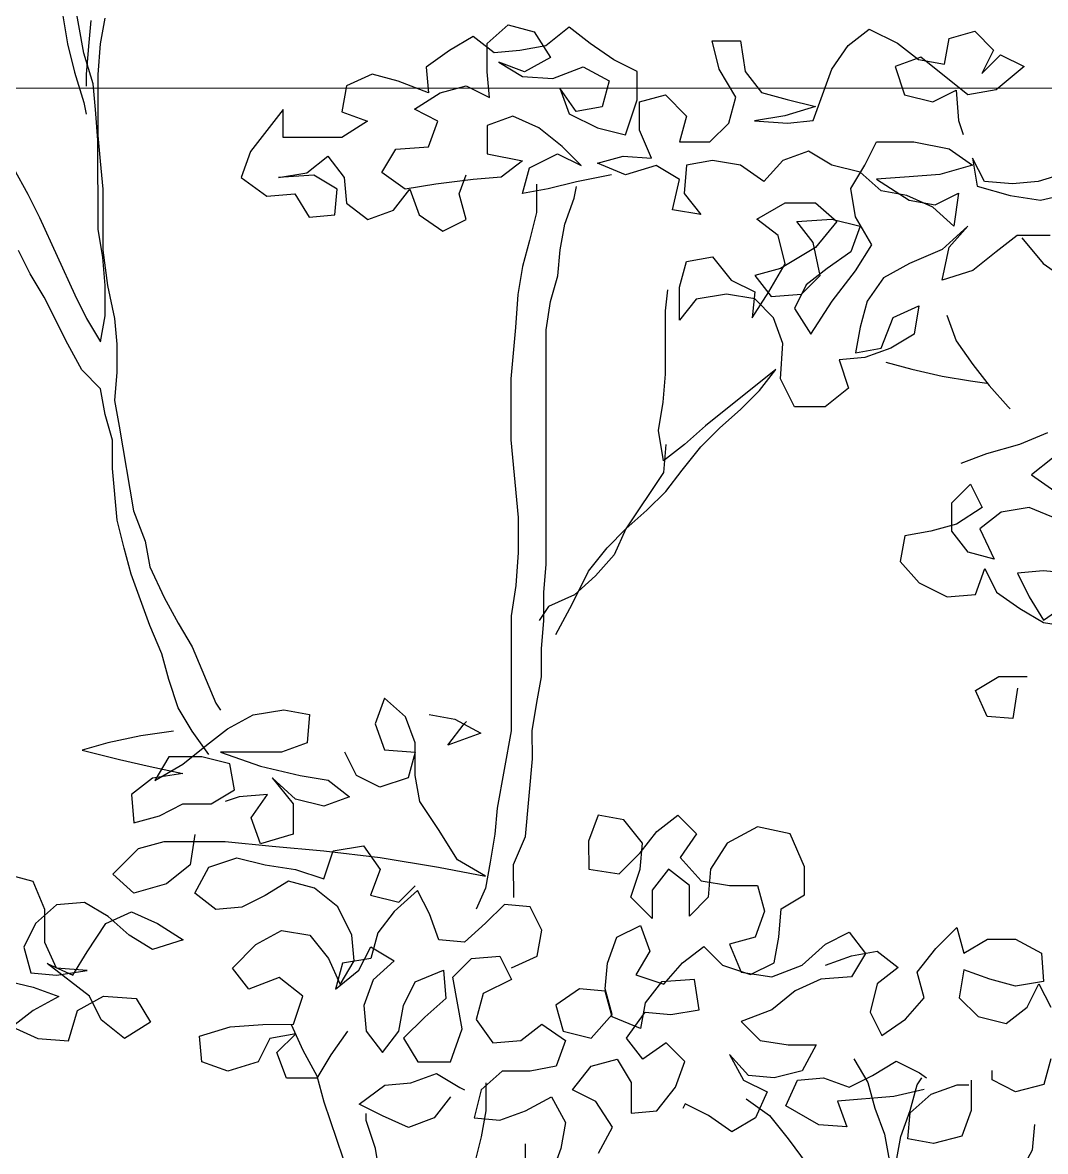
# Model space of a CAD drawing. Header units: millimetres. Extents: x 2810.5 to 2848.4, y 1624.4 to 1676.1.
# Drawn here: x 2841.892 to 2843.313, y 1640.386 to 1641.953 of the extents above; entities that cross this region are included whole.
import ezdxf

# ---------------------------------------------------------------- set-up
doc = ezdxf.new("R2010")
doc.units = ezdxf.units.MM
doc.layers.add('PROIEZIONI_projections', color=145, linetype='Continuous', lineweight=13)
doc.layers.add('VERDE_ALBERI', color=104, linetype='Continuous')

msp = doc.modelspace()

# ---------------------------------------------------------------- linework, layer by layer
at = {"layer": 'PROIEZIONI_projections'}
msp.add_lwpolyline([(2841.2921, 1639.2893), (2844.0749, 1639.2893), (2844.0749, 1641.8615), (2839.8676, 1641.8615), (2839.8676, 1639.9504)], dxfattribs=at)
at = {"layer": 'VERDE_ALBERI'}
for p, q in [((2841.9774, 1641.9101), (2841.9643, 1641.9818)), ((2841.948, 1641.9622), (2841.9546, 1641.9231)), ((2841.9871, 1641.9557), (2841.9839, 1641.9199)), ((2842.0067, 1641.959), (2842.0002, 1641.9232)), ((2842.5376, 1641.9237), (2842.5669, 1641.9498)), ((2842.5669, 1641.9498), (2842.6027, 1641.94)), ((2842.518, 1641.9334), (2842.4855, 1641.9139)), ((2842.5474, 1641.9107), (2842.518, 1641.9334)), ((2842.6027, 1641.94), (2842.6255, 1641.9042)), ((2842.6515, 1641.9466), (2842.619, 1641.9205)), ((2842.6809, 1641.9238), (2842.6515, 1641.9466)), ((2843.0391, 1641.9209), (2843.0684, 1641.9437)), ((2843.0684, 1641.9437), (2843.1075, 1641.9242)), ((2843.1792, 1641.9308), (2843.215, 1641.9406)), ((2843.215, 1641.9406), (2843.2411, 1641.9146)), ((2841.9546, 1641.9231), (2841.9644, 1641.8841)), ((2841.9839, 1641.9199), (2841.9807, 1641.8808)), ((2842.0002, 1641.9232), (2841.997, 1641.8808)), ((2842.5376, 1641.8846), (2842.5376, 1641.9237)), ((2842.619, 1641.9205), (2842.5832, 1641.914)), ((2842.7135, 1641.901), (2842.6809, 1641.9238)), ((2842.8502, 1641.9272), (2842.8893, 1641.9273)), ((2842.86, 1641.8881), (2842.8502, 1641.9272)), ((2842.8893, 1641.9273), (2842.8959, 1641.8849)), ((2843.0164, 1641.8883), (2843.0391, 1641.9209)), ((2843.1075, 1641.9242), (2843.1369, 1641.9014)), ((2843.1727, 1641.8949), (2843.1792, 1641.9308)), ((2841.9905, 1641.8678), (2841.9774, 1641.9101)), ((2842.4855, 1641.9139), (2842.4529, 1641.891)), ((2842.5832, 1641.914), (2842.5474, 1641.9107)), ((2842.6255, 1641.9042), (2842.5897, 1641.8846)), ((2842.746, 1641.8848), (2842.7135, 1641.901)), ((2843.1401, 1641.9047), (2843.1043, 1641.8916)), ((2843.1369, 1641.9014), (2843.1727, 1641.8949)), ((2843.2053, 1641.8526), (2843.1401, 1641.9047)), ((2843.2411, 1641.9146), (2843.2248, 1641.882)), ((2843.2248, 1641.882), (2843.2508, 1641.908)), ((2843.2508, 1641.908), (2843.2834, 1641.8918)), ((2842.4529, 1641.891), (2842.4562, 1641.8552)), ((2842.5409, 1641.8488), (2842.5376, 1641.8846)), ((2842.5897, 1641.8846), (2842.5539, 1641.8976)), ((2842.5539, 1641.8976), (2842.5865, 1641.8781)), ((2842.6288, 1641.8749), (2842.6711, 1641.8912)), ((2842.6711, 1641.8912), (2842.707, 1641.8717)), ((2842.7461, 1641.8457), (2842.746, 1641.8848)), ((2842.8829, 1641.8491), (2842.86, 1641.8881)), ((2842.8959, 1641.8849), (2842.9187, 1641.8556)), ((2842.9904, 1641.8166), (2843.0164, 1641.8883)), ((2843.1043, 1641.8916), (2843.1174, 1641.8526)), ((2843.2834, 1641.8918), (2843.2444, 1641.8592)), ((2841.9644, 1641.8841), (2841.9775, 1641.8417)), ((2841.9807, 1641.8808), (2841.9807, 1641.8645)), ((2841.997, 1641.8808), (2841.997, 1641.7962)), ((2842.378, 1641.8812), (2842.3422, 1641.8649)), ((2842.4139, 1641.8715), (2842.378, 1641.8812)), ((2842.4562, 1641.8552), (2842.4139, 1641.8715)), ((2842.5865, 1641.8781), (2842.6288, 1641.8749)), ((2842.707, 1641.8717), (2842.6972, 1641.8359)), ((2841.9938, 1641.832), (2841.9905, 1641.8678)), ((2842.3422, 1641.8649), (2842.3357, 1641.829)), ((2842.4367, 1641.8324), (2842.4725, 1641.8552)), ((2842.4725, 1641.8552), (2842.5083, 1641.865)), ((2842.5083, 1641.865), (2842.5409, 1641.8488)), ((2842.6614, 1641.8293), (2842.6386, 1641.8619)), ((2842.6386, 1641.8619), (2842.6517, 1641.8261)), ((2842.9187, 1641.8556), (2842.9545, 1641.8459)), ((2843.1565, 1641.8428), (2843.189, 1641.8591)), ((2843.189, 1641.8591), (2843.1923, 1641.8168)), ((2843.2444, 1641.8592), (2843.2053, 1641.8526)), ((2841.9775, 1641.8417), (2841.9807, 1641.8255)), ((2842.7298, 1641.7968), (2842.7461, 1641.8457)), ((2842.7493, 1641.8425), (2842.7852, 1641.8523)), ((2842.7494, 1641.8034), (2842.7493, 1641.8425)), ((2842.7852, 1641.8523), (2842.8145, 1641.823)), ((2842.8731, 1641.8133), (2842.8829, 1641.8491)), ((2842.9545, 1641.8459), (2842.9936, 1641.8362)), ((2843.1174, 1641.8526), (2843.1565, 1641.8428)), ((2841.997, 1641.7897), (2841.9938, 1641.832)), ((2842.2543, 1641.8322), (2842.2088, 1641.7736)), ((2842.2543, 1641.7931), (2842.2543, 1641.8322)), ((2842.3357, 1641.829), (2842.3716, 1641.8161)), ((2842.4693, 1641.8161), (2842.4367, 1641.8324)), ((2842.5735, 1641.8227), (2842.5377, 1641.8097)), ((2842.6093, 1641.8065), (2842.5735, 1641.8227)), ((2842.6517, 1641.8261), (2842.6908, 1641.8066)), ((2842.6972, 1641.8359), (2842.6614, 1641.8293)), ((2842.8145, 1641.823), (2842.8048, 1641.7871)), ((2842.9513, 1641.8231), (2842.909, 1641.8165)), ((2842.9936, 1641.8362), (2842.9513, 1641.8231)), ((2842.3716, 1641.8161), (2842.3358, 1641.7932)), ((2842.4563, 1641.7803), (2842.4693, 1641.8161)), ((2842.5377, 1641.8097), (2842.5377, 1641.7706)), ((2842.6419, 1641.7805), (2842.6093, 1641.8065)), ((2842.6908, 1641.8066), (2842.7298, 1641.7968)), ((2842.8471, 1641.7872), (2842.8731, 1641.8133)), ((2842.909, 1641.8165), (2842.9546, 1641.8133)), ((2842.9546, 1641.8133), (2842.9904, 1641.8166)), ((2843.1923, 1641.8168), (2843.1988, 1641.7973)), ((2841.997, 1641.7962), (2842.0003, 1641.7603)), ((2842.3358, 1641.7932), (2842.2543, 1641.7931)), ((2842.7657, 1641.7643), (2842.7494, 1641.8034)), ((2841.9972, 1641.6659), (2841.997, 1641.7897)), ((2842.3912, 1641.7444), (2842.4107, 1641.777)), ((2842.4107, 1641.777), (2842.4563, 1641.7803)), ((2842.668, 1641.7544), (2842.6419, 1641.7805)), ((2842.8048, 1641.7871), (2842.8471, 1641.7872)), ((2843.0621, 1641.7548), (2843.0783, 1641.7874)), ((2843.0783, 1641.7874), (2843.1304, 1641.7874)), ((2843.1304, 1641.7874), (2843.1793, 1641.7777)), ((2843.1793, 1641.7777), (2843.2119, 1641.7549)), ((2842.0003, 1641.7603), (2842.0036, 1641.7213)), ((2842.2088, 1641.7736), (2842.1958, 1641.7377)), ((2842.287, 1641.7443), (2842.3162, 1641.7671)), ((2842.3162, 1641.7671), (2842.3391, 1641.7379)), ((2842.5377, 1641.7706), (2842.5866, 1641.7609)), ((2842.5866, 1641.7609), (2842.5573, 1641.7381)), ((2842.5964, 1641.7511), (2842.6354, 1641.7707)), ((2842.6354, 1641.7707), (2842.668, 1641.7544)), ((2842.6908, 1641.7577), (2842.7266, 1641.7675)), ((2842.7266, 1641.7675), (2842.7657, 1641.7643)), ((2842.8504, 1641.7611), (2842.8146, 1641.7546)), ((2842.8895, 1641.7546), (2842.8504, 1641.7611)), ((2842.9481, 1641.7612), (2842.9221, 1641.7319)), ((2842.9839, 1641.7743), (2842.9481, 1641.7612)), ((2843.0165, 1641.7548), (2842.9839, 1641.7743)), ((2843.2282, 1641.7322), (2843.2119, 1641.7647)), ((2843.2119, 1641.7647), (2843.2184, 1641.7256)), ((2841.8798, 1641.7505), (2841.8994, 1641.7147)), ((2842.2479, 1641.7378), (2842.287, 1641.7443)), ((2842.4238, 1641.7216), (2842.3912, 1641.7444)), ((2842.5866, 1641.7153), (2842.5964, 1641.7511)), ((2842.7299, 1641.7415), (2842.6908, 1641.7577)), ((2842.7722, 1641.7545), (2842.7299, 1641.7415)), ((2842.8048, 1641.735), (2842.7722, 1641.7545)), ((2842.8146, 1641.7546), (2842.8113, 1641.7155)), ((2842.9221, 1641.7319), (2842.8895, 1641.7546)), ((2843.0556, 1641.745), (2843.0165, 1641.7548)), ((2843.0426, 1641.7222), (2843.0621, 1641.7548)), ((2843.0849, 1641.719), (2843.0556, 1641.745)), ((2843.2119, 1641.7549), (2843.1663, 1641.7419)), ((2843.3454, 1641.7453), (2843.3031, 1641.7322)), ((2842.1958, 1641.7377), (2842.2316, 1641.7117)), ((2842.2967, 1641.7411), (2842.2479, 1641.7378)), ((2842.3293, 1641.7216), (2842.2967, 1641.7411)), ((2842.3391, 1641.7379), (2842.3424, 1641.702)), ((2842.4661, 1641.7282), (2842.4238, 1641.7216)), ((2842.5182, 1641.7348), (2842.4661, 1641.7282)), ((2842.4987, 1641.7152), (2842.5084, 1641.7413)), ((2842.5573, 1641.7381), (2842.5182, 1641.7348)), ((2842.6061, 1641.7283), (2842.6062, 1641.6892)), ((2842.6615, 1641.7316), (2842.6224, 1641.7218)), ((2842.7104, 1641.7415), (2842.6615, 1641.7316)), ((2842.7951, 1641.6927), (2842.8048, 1641.735)), ((2843.124, 1641.7386), (2843.0784, 1641.7353)), ((2843.0784, 1641.7353), (2843.124, 1641.706)), ((2843.1663, 1641.7419), (2843.124, 1641.7386)), ((2843.2673, 1641.7289), (2843.2282, 1641.7322)), ((2843.3031, 1641.7322), (2843.2673, 1641.7289)), ((2841.8994, 1641.7147), (2841.9157, 1641.6821)), ((2842.0036, 1641.7213), (2842.0037, 1641.6366)), ((2842.2316, 1641.7117), (2842.2707, 1641.715)), ((2842.2707, 1641.715), (2842.2903, 1641.6824)), ((2842.3261, 1641.6857), (2842.3293, 1641.7216)), ((2842.4075, 1641.6923), (2842.4303, 1641.7217)), ((2842.4303, 1641.7217), (2842.4433, 1641.6858)), ((2842.5085, 1641.6794), (2842.4987, 1641.7152)), ((2842.6224, 1641.7218), (2842.5866, 1641.7153)), ((2842.6583, 1641.7088), (2842.6615, 1641.7251)), ((2842.8113, 1641.7155), (2842.8342, 1641.6862)), ((2843.0491, 1641.6831), (2843.0426, 1641.7222)), ((2843.1207, 1641.7125), (2843.0849, 1641.719)), ((2843.1566, 1641.6963), (2843.1207, 1641.7125)), ((2843.1598, 1641.6995), (2843.1924, 1641.7158)), ((2843.1924, 1641.7158), (2843.1859, 1641.6702)), ((2843.2184, 1641.7256), (2843.2641, 1641.7126)), ((2843.2641, 1641.7126), (2843.3064, 1641.7062)), ((2843.3064, 1641.7062), (2843.3487, 1641.716)), ((2842.3424, 1641.702), (2842.3717, 1641.6793)), ((2842.6453, 1641.673), (2842.6583, 1641.7088)), ((2842.9123, 1641.6798), (2842.9514, 1641.7026)), ((2842.9514, 1641.7026), (2842.9937, 1641.7026)), ((2842.9937, 1641.7026), (2843.0231, 1641.6766)), ((2843.124, 1641.706), (2843.1598, 1641.6995)), ((2843.1859, 1641.6702), (2843.1566, 1641.6963)), ((2841.9157, 1641.6821), (2841.9647, 1641.5747)), ((2842.2903, 1641.6824), (2842.3261, 1641.6857)), ((2842.3717, 1641.6793), (2842.4075, 1641.6923)), ((2842.4433, 1641.6858), (2842.4759, 1641.6631)), ((2842.6062, 1641.6892), (2842.5964, 1641.6502)), ((2842.8342, 1641.6862), (2842.7951, 1641.6927)), ((2843.072, 1641.6441), (2843.0491, 1641.6831)), ((2842.0037, 1641.6268), (2841.9972, 1641.6659)), ((2842.4759, 1641.6631), (2842.5085, 1641.6794)), ((2842.6388, 1641.6372), (2842.6453, 1641.673)), ((2842.9417, 1641.657), (2842.9123, 1641.6798)), ((2842.9677, 1641.6765), (2843.0166, 1641.6799)), ((2842.9905, 1641.6473), (2842.9677, 1641.6765)), ((2843.0231, 1641.6766), (2842.9938, 1641.6407)), ((2843.0166, 1641.6799), (2843.0556, 1641.6701)), ((2843.0556, 1641.6701), (2843.0427, 1641.6343)), ((2843.2055, 1641.6703), (2843.1697, 1641.6377)), ((2843.1794, 1641.6409), (2843.2055, 1641.6703)), ((2842.5964, 1641.6502), (2842.5867, 1641.6143)), ((2842.9515, 1641.6179), (2842.9417, 1641.657)), ((2843.2739, 1641.6573), (2843.2446, 1641.6345)), ((2843.3195, 1641.6573), (2843.2739, 1641.6573)), ((2843.2804, 1641.654), (2843.3097, 1641.6182)), ((2841.9028, 1641.6039), (2841.8865, 1641.6365)), ((2842.0037, 1641.6366), (2842.0103, 1641.5877)), ((2842.6356, 1641.6013), (2842.6388, 1641.6372)), ((2842.9938, 1641.6407), (2842.945, 1641.6114)), ((2843.0003, 1641.6017), (2842.9905, 1641.6473)), ((2843.0427, 1641.6343), (2843.0101, 1641.6115)), ((2843.0492, 1641.6082), (2843.072, 1641.6441)), ((2843.1697, 1641.6377), (2843.1241, 1641.6181)), ((2843.1697, 1641.5953), (2843.1794, 1641.6409)), ((2843.2446, 1641.6345), (2843.212, 1641.6084)), ((2842.007, 1641.5877), (2842.0037, 1641.6268)), ((2842.8049, 1641.5852), (2842.8147, 1641.621)), ((2842.8147, 1641.621), (2842.8505, 1641.6276)), ((2842.8505, 1641.6276), (2842.8766, 1641.595)), ((2842.9287, 1641.5788), (2842.9515, 1641.6179)), ((2843.1241, 1641.6181), (2843.0883, 1641.5985)), ((2843.3097, 1641.6182), (2843.3423, 1641.5955)), ((2841.9223, 1641.5714), (2841.9028, 1641.6039)), ((2842.5867, 1641.6143), (2842.5802, 1641.5752)), ((2842.945, 1641.6114), (2842.9092, 1641.6016)), ((2843.0101, 1641.6115), (2842.9808, 1641.5886)), ((2843.0167, 1641.5659), (2843.0492, 1641.6082)), ((2843.212, 1641.6084), (2843.1697, 1641.5953)), ((2842.007, 1641.5454), (2842.007, 1641.5877)), ((2842.0103, 1641.5877), (2842.0201, 1641.5421)), ((2842.6258, 1641.5655), (2842.6356, 1641.6013)), ((2842.8766, 1641.595), (2842.9092, 1641.5788)), ((2842.9092, 1641.6016), (2842.932, 1641.5723)), ((2842.9808, 1641.5886), (2842.9646, 1641.556)), ((2842.9743, 1641.5756), (2843.0003, 1641.6017)), ((2843.0883, 1641.5985), (2843.0655, 1641.5659)), ((2841.955, 1641.5063), (2841.9223, 1641.5714)), ((2841.9647, 1641.5747), (2841.981, 1641.5421)), ((2842.5802, 1641.5752), (2842.577, 1641.5296)), ((2842.7854, 1641.5526), (2842.7887, 1641.5819)), ((2842.805, 1641.5396), (2842.8049, 1641.5852)), ((2842.8701, 1641.5755), (2842.8278, 1641.5689)), ((2842.9092, 1641.569), (2842.8701, 1641.5755)), ((2842.9092, 1641.5788), (2842.9059, 1641.543)), ((2842.9059, 1641.543), (2842.9287, 1641.5788)), ((2842.932, 1641.5723), (2842.9743, 1641.5756)), ((2842.6194, 1641.5264), (2842.6258, 1641.5655)), ((2842.8278, 1641.5689), (2842.805, 1641.5396)), ((2842.9353, 1641.543), (2842.9092, 1641.569)), ((2842.9646, 1641.556), (2842.9874, 1641.5202)), ((2842.9874, 1641.5202), (2843.0167, 1641.5659)), ((2843.0655, 1641.5659), (2843.0558, 1641.5301)), ((2843.1014, 1641.5431), (2843.1372, 1641.5595)), ((2843.1372, 1641.5595), (2843.1307, 1641.5204)), ((2841.981, 1641.5421), (2842.0006, 1641.5096)), ((2842.0006, 1641.5096), (2842.007, 1641.5454)), ((2842.0201, 1641.5421), (2842.0234, 1641.5063)), ((2842.7855, 1641.4647), (2842.7854, 1641.5526)), ((2842.9483, 1641.5072), (2842.9353, 1641.543)), ((2843.0851, 1641.5008), (2843.1014, 1641.5431)), ((2843.1763, 1641.5465), (2843.1893, 1641.5107)), ((2842.577, 1641.5296), (2842.5706, 1641.458)), ((2842.6197, 1641.2007), (2842.6194, 1641.5264)), ((2843.0558, 1641.5301), (2843.0493, 1641.4942)), ((2843.1307, 1641.5204), (2843.0981, 1641.5008)), ((2843.1893, 1641.5107), (2843.2122, 1641.4781)), ((2841.9745, 1641.4705), (2841.955, 1641.5063)), ((2842.0234, 1641.5063), (2842.0234, 1641.4672)), ((2842.9451, 1641.4583), (2842.9483, 1641.5072)), ((2843.0493, 1641.4942), (2843.0851, 1641.5008)), ((2843.0981, 1641.5008), (2843.0623, 1641.4877)), ((2843.0623, 1641.4877), (2843.0265, 1641.4844)), ((2843.0265, 1641.4844), (2843.0396, 1641.4454)), ((2843.0916, 1641.4812), (2843.1275, 1641.4715)), ((2843.2122, 1641.4781), (2843.235, 1641.4488)), ((2842.0006, 1641.4444), (2841.9745, 1641.4705)), ((2842.0234, 1641.4672), (2842.0202, 1641.4282)), ((2842.7823, 1641.4256), (2842.7855, 1641.4647)), ((2842.9386, 1641.4713), (2842.8409, 1641.3931)), ((2842.9158, 1641.442), (2842.9386, 1641.4713)), ((2843.1275, 1641.4715), (2843.1698, 1641.4618)), ((2843.1698, 1641.4618), (2843.2089, 1641.4553)), ((2842.5706, 1641.458), (2842.5706, 1641.3733)), ((2842.9647, 1641.4193), (2842.9451, 1641.4583)), ((2843.0396, 1641.4454), (2843.007, 1641.4193)), ((2843.2089, 1641.4553), (2843.2317, 1641.4521)), ((2843.235, 1641.4488), (2843.2611, 1641.4195)), ((2842.0072, 1641.4086), (2842.0006, 1641.4444)), ((2842.8898, 1641.4159), (2842.9158, 1641.442)), ((2842.0202, 1641.4282), (2842.0267, 1641.3923)), ((2842.7758, 1641.3865), (2842.7823, 1641.4256)), ((2842.8605, 1641.3898), (2842.8898, 1641.4159)), ((2843.007, 1641.4193), (2842.9647, 1641.4193)), ((2843.2611, 1641.4195), (2843.2643, 1641.4163)), ((2842.017, 1641.3728), (2842.0072, 1641.4086)), ((2842.0267, 1641.3923), (2842.0464, 1641.2751)), ((2842.7824, 1641.3442), (2842.7758, 1641.3865)), ((2842.8409, 1641.3931), (2842.8117, 1641.367)), ((2842.8345, 1641.3638), (2842.8605, 1641.3898)), ((2843.2774, 1641.3674), (2843.3165, 1641.3837)), ((2842.017, 1641.3337), (2842.017, 1641.3728)), ((2842.5706, 1641.3733), (2842.5805, 1641.2658)), ((2842.8117, 1641.367), (2842.7824, 1641.3442)), ((2843.2318, 1641.3544), (2843.2774, 1641.3674)), ((2842.7856, 1641.367), (2842.7824, 1641.3279)), ((2842.8084, 1641.3312), (2842.8345, 1641.3638)), ((2843.196, 1641.3413), (2843.2318, 1641.3544)), ((2843.323, 1641.3479), (2843.2937, 1641.3251)), ((2842.0236, 1641.2621), (2842.017, 1641.3337)), ((2842.7824, 1641.3279), (2842.7303, 1641.2497)), ((2842.7857, 1641.3018), (2842.8084, 1641.3312)), ((2843.2937, 1641.3251), (2843.3263, 1641.3023)), ((2843.183, 1641.2859), (2843.2091, 1641.312)), ((2843.2091, 1641.312), (2843.2254, 1641.2794)), ((2842.7596, 1641.2758), (2842.7857, 1641.3018)), ((2842.0464, 1641.2751), (2842.0627, 1641.2328)), ((2842.7303, 1641.2497), (2842.7596, 1641.2758)), ((2843.1831, 1641.2468), (2843.183, 1641.2859)), ((2843.2254, 1641.2794), (2843.1896, 1641.2566)), ((2843.2905, 1641.2795), (2843.2514, 1641.273)), ((2843.3296, 1641.2633), (2843.2905, 1641.2795)), ((2842.0334, 1641.223), (2842.0236, 1641.2621)), ((2842.5805, 1641.2658), (2842.5806, 1641.217)), ((2843.2514, 1641.273), (2843.2221, 1641.2501)), ((2842.7043, 1641.2236), (2842.7303, 1641.2497)), ((2842.7303, 1641.2497), (2842.7141, 1641.2138)), ((2843.1537, 1641.2468), (2843.1179, 1641.2403)), ((2843.1896, 1641.2566), (2843.1537, 1641.2468)), ((2843.2059, 1641.2175), (2843.1831, 1641.2468)), ((2843.2221, 1641.2501), (2843.2417, 1641.2078)), ((2842.0627, 1641.2328), (2842.0692, 1641.197)), ((2843.1179, 1641.2403), (2843.1114, 1641.2044)), ((2842.0432, 1641.1872), (2842.0334, 1641.223)), ((2842.5806, 1641.217), (2842.5773, 1641.1714)), ((2842.6783, 1641.191), (2842.7043, 1641.2236)), ((2842.7141, 1641.2138), (2842.6881, 1641.1845)), ((2843.2417, 1641.2078), (2843.2059, 1641.2175)), ((2842.0692, 1641.197), (2842.0888, 1641.1546)), ((2842.6164, 1641.1616), (2842.6197, 1641.2007)), ((2843.1114, 1641.2044), (2843.1375, 1641.1751)), ((2843.2157, 1641.1589), (2843.2287, 1641.1948)), ((2843.2287, 1641.1948), (2843.245, 1641.1622)), ((2842.0693, 1641.1155), (2842.0432, 1641.1872)), ((2842.6555, 1641.1454), (2842.6783, 1641.191)), ((2842.6881, 1641.1845), (2842.6588, 1641.1584)), ((2843.3101, 1641.1916), (2843.2743, 1641.1883)), ((2843.2743, 1641.1883), (2843.2906, 1641.1557)), ((2843.346, 1641.1884), (2843.3101, 1641.1916)), ((2842.5773, 1641.1714), (2842.5709, 1641.129)), ((2843.1375, 1641.1751), (2843.1766, 1641.1556)), ((2842.0888, 1641.1546), (2842.1084, 1641.1188)), ((2842.6165, 1641.1226), (2842.6164, 1641.1616)), ((2842.6588, 1641.1584), (2842.623, 1641.1421)), ((2843.1766, 1641.1556), (2843.2157, 1641.1589)), ((2843.245, 1641.1622), (2843.2776, 1641.1394)), ((2843.2906, 1641.1557), (2843.3102, 1641.1232)), ((2843.3102, 1641.1232), (2843.3525, 1641.1525)), ((2842.623, 1641.1421), (2842.61, 1641.1226)), ((2842.6328, 1641.103), (2842.6555, 1641.1454)), ((2843.2776, 1641.1394), (2843.3102, 1641.1199)), ((2842.1084, 1641.1188), (2842.128, 1641.0863)), ((2842.5709, 1641.129), (2842.571, 1640.9694)), ((2842.6132, 1641.0835), (2842.6165, 1641.1226)), ((2843.3102, 1641.1199), (2843.3493, 1641.1135)), ((2842.0856, 1641.0765), (2842.0693, 1641.1155)), ((2842.128, 1641.0863), (2842.1606, 1641.0081)), ((2842.0954, 1641.0407), (2842.0856, 1641.0765)), ((2842.6133, 1641.0444), (2842.6132, 1641.0835)), ((2842.1085, 1641.0016), (2842.0954, 1641.0407)), ((2842.6068, 1641.0086), (2842.6133, 1641.0444)), ((2843.2158, 1641.0254), (2843.2484, 1641.045)), ((2843.2484, 1641.045), (2843.2875, 1641.045)), ((2843.2321, 1640.9896), (2843.2158, 1641.0254)), ((2843.2744, 1641.0287), (2843.268, 1640.9864)), ((2842.1606, 1641.0081), (2842.1671, 1640.9984)), ((2842.3951, 1641.0149), (2842.3821, 1640.979)), ((2842.4244, 1640.9888), (2842.3951, 1641.0149)), ((2842.6003, 1640.9695), (2842.6068, 1641.0086)), ((2842.1281, 1640.969), (2842.1085, 1641.0016)), ((2842.1769, 1640.9723), (2842.2127, 1640.9919)), ((2842.2127, 1640.9919), (2842.2551, 1640.9985)), ((2842.2551, 1640.9985), (2842.2909, 1640.992)), ((2842.2909, 1640.992), (2842.2877, 1640.9529)), ((2842.457, 1640.9921), (2842.4928, 1640.9857)), ((2842.3821, 1640.979), (2842.3952, 1640.9432)), ((2842.4375, 1640.953), (2842.4244, 1640.9888)), ((2842.4831, 1640.9498), (2842.5059, 1640.9792)), ((2842.4928, 1640.9857), (2842.5287, 1640.9661)), ((2842.5059, 1640.9792), (2842.5091, 1640.9824)), ((2843.268, 1640.9864), (2843.2321, 1640.9896)), ((2842.0564, 1640.9625), (2842.0108, 1640.9526)), ((2842.102, 1640.969), (2842.0564, 1640.9625)), ((2842.1509, 1640.9365), (2842.1281, 1640.969)), ((2842.1476, 1640.9495), (2842.1769, 1640.9723)), ((2842.5287, 1640.9661), (2842.4831, 1640.9498)), ((2842.571, 1640.9694), (2842.5516, 1640.8619)), ((2842.6004, 1640.9304), (2842.6003, 1640.9695)), ((2842.0108, 1640.9526), (2841.975, 1640.9428)), ((2842.1151, 1640.9234), (2842.1476, 1640.9495)), ((2842.2877, 1640.9529), (2842.2519, 1640.9398)), ((2842.4375, 1640.9074), (2842.4375, 1640.953)), ((2841.975, 1640.9428), (2842.0271, 1640.9299)), ((2842.0271, 1640.9299), (2842.0695, 1640.9201)), ((2842.0955, 1640.9332), (2842.076, 1640.9006)), ((2842.1411, 1640.9332), (2842.0955, 1640.9332)), ((2842.1802, 1640.9235), (2842.1411, 1640.9332)), ((2842.2519, 1640.9398), (2842.1672, 1640.9398)), ((2842.1672, 1640.9398), (2842.2226, 1640.9203)), ((2842.3561, 1640.9074), (2842.3398, 1640.9399)), ((2842.3952, 1640.9432), (2842.4375, 1640.94)), ((2842.4375, 1640.94), (2842.4278, 1640.9042)), ((2842.5907, 1640.8229), (2842.6004, 1640.9304)), ((2842.0695, 1640.9201), (2842.1151, 1640.9104)), ((2842.076, 1640.9006), (2842.1151, 1640.9234)), ((2842.1868, 1640.8877), (2842.1802, 1640.9235)), ((2842.2226, 1640.9203), (2842.2779, 1640.9073)), ((2842.0728, 1640.9038), (2842.0435, 1640.881)), ((2842.1151, 1640.9104), (2842.0728, 1640.9038)), ((2842.2715, 1640.8747), (2842.2389, 1640.904)), ((2842.2389, 1640.904), (2842.2682, 1640.8682)), ((2842.2779, 1640.9073), (2842.317, 1640.9008)), ((2842.317, 1640.9008), (2842.3464, 1640.878)), ((2842.3887, 1640.8911), (2842.3561, 1640.9074)), ((2842.4278, 1640.9042), (2842.3887, 1640.8911)), ((2842.4441, 1640.8716), (2842.4375, 1640.9074)), ((2842.1542, 1640.8681), (2842.1868, 1640.8877)), ((2842.2324, 1640.8812), (2842.1933, 1640.8779)), ((2842.2096, 1640.8486), (2842.2324, 1640.8812)), ((2842.0435, 1640.881), (2842.0468, 1640.8419)), ((2842.0826, 1640.8517), (2842.1151, 1640.8681)), ((2842.1151, 1640.8681), (2842.1542, 1640.8681)), ((2842.1933, 1640.8779), (2842.1738, 1640.8714)), ((2842.2682, 1640.8682), (2842.2683, 1640.8259)), ((2842.3106, 1640.865), (2842.2715, 1640.8747)), ((2842.3464, 1640.878), (2842.3106, 1640.865)), ((2842.4702, 1640.8326), (2842.4441, 1640.8716)), ((2842.0468, 1640.8419), (2842.0826, 1640.8517)), ((2842.5516, 1640.8619), (2842.5483, 1640.8261)), ((2842.6916, 1640.8523), (2842.6786, 1640.8165)), ((2842.7275, 1640.8458), (2842.6916, 1640.8523)), ((2842.7731, 1640.8296), (2842.8024, 1640.8524)), ((2842.8024, 1640.8524), (2842.8284, 1640.8264)), ((2842.2227, 1640.8128), (2842.2096, 1640.8486)), ((2842.7535, 1640.8133), (2842.7275, 1640.8458)), ((2842.9131, 1640.8362), (2842.8708, 1640.8134)), ((2842.9587, 1640.8265), (2842.9131, 1640.8362)), ((2842.1315, 1640.8257), (2842.125, 1640.7834)), ((2842.2683, 1640.8259), (2842.2227, 1640.8128)), ((2842.4963, 1640.7902), (2842.4702, 1640.8326)), ((2842.5483, 1640.8261), (2842.5419, 1640.787)), ((2842.5744, 1640.7838), (2842.5907, 1640.8229)), ((2842.7503, 1640.8002), (2842.7731, 1640.8296)), ((2842.8284, 1640.8264), (2842.8057, 1640.7938)), ((2842.9783, 1640.7809), (2842.9587, 1640.8265)), ((2842.0175, 1640.7703), (2842.0533, 1640.8061)), ((2842.0533, 1640.8061), (2842.0891, 1640.8159)), ((2842.0891, 1640.8159), (2842.1738, 1640.816)), ((2842.1738, 1640.816), (2842.239, 1640.8095)), ((2842.239, 1640.8095), (2842.3106, 1640.8031)), ((2842.3106, 1640.764), (2842.3236, 1640.8031)), ((2842.3106, 1640.8031), (2842.3888, 1640.7934)), ((2842.3236, 1640.8031), (2842.366, 1640.8097)), ((2842.366, 1640.8097), (2842.3888, 1640.7771)), ((2842.6786, 1640.8165), (2842.6787, 1640.7774)), ((2842.7503, 1640.7774), (2842.7535, 1640.8133)), ((2842.8708, 1640.8134), (2842.848, 1640.7775)), ((2842.151, 1640.7802), (2842.1901, 1640.7932)), ((2842.1901, 1640.7932), (2842.2292, 1640.7835)), ((2842.3888, 1640.7934), (2842.4702, 1640.7804)), ((2842.5354, 1640.7675), (2842.4963, 1640.7902)), ((2842.721, 1640.7709), (2842.7503, 1640.8002)), ((2842.8057, 1640.7938), (2842.835, 1640.7612)), ((2842.125, 1640.7834), (2842.0924, 1640.7573)), ((2842.1315, 1640.7443), (2842.151, 1640.7802)), ((2842.2292, 1640.7835), (2842.2716, 1640.777)), ((2842.2716, 1640.777), (2842.3106, 1640.764)), ((2842.3888, 1640.7771), (2842.3758, 1640.7413)), ((2842.4702, 1640.7804), (2842.5354, 1640.7675)), ((2842.5419, 1640.787), (2842.5354, 1640.7512)), ((2842.5745, 1640.7382), (2842.5744, 1640.7838)), ((2842.6787, 1640.7774), (2842.721, 1640.7709)), ((2842.7373, 1640.7384), (2842.7503, 1640.7774)), ((2842.7894, 1640.7775), (2842.7666, 1640.7482)), ((2842.8187, 1640.7547), (2842.7894, 1640.7775)), ((2842.848, 1640.7775), (2842.8448, 1640.7385)), ((2842.9783, 1640.7418), (2842.9783, 1640.7809)), ((2841.9068, 1640.7604), (2841.871, 1640.7701)), ((2841.9231, 1640.7213), (2841.9068, 1640.7604)), ((2842.0469, 1640.7442), (2842.0175, 1640.7703)), ((2842.0924, 1640.7573), (2842.0469, 1640.7442)), ((2842.2618, 1640.7607), (2842.2292, 1640.7411)), ((2842.2976, 1640.751), (2842.2618, 1640.7607)), ((2842.835, 1640.7612), (2842.8741, 1640.7548)), ((2842.1609, 1640.7215), (2842.1315, 1640.7443)), ((2842.2292, 1640.7411), (2842.1967, 1640.7248)), ((2842.3302, 1640.725), (2842.2976, 1640.751)), ((2842.3758, 1640.7413), (2842.4149, 1640.7315)), ((2842.4409, 1640.7479), (2842.4084, 1640.7185)), ((2842.4149, 1640.7315), (2842.4377, 1640.7544)), ((2842.4573, 1640.7153), (2842.4409, 1640.7479)), ((2842.5354, 1640.7512), (2842.5224, 1640.7219)), ((2842.7666, 1640.7482), (2842.7667, 1640.7091)), ((2842.8188, 1640.7124), (2842.8187, 1640.7547)), ((2842.8741, 1640.7548), (2842.9132, 1640.7548)), ((2842.9132, 1640.7548), (2842.923, 1640.719)), ((2842.9458, 1640.7223), (2842.9783, 1640.7418)), ((2841.9394, 1640.7279), (2841.9101, 1640.7018)), ((2841.9785, 1640.7311), (2841.9394, 1640.7279)), ((2842.0111, 1640.7116), (2841.9785, 1640.7311)), ((2842.1967, 1640.7248), (2842.1609, 1640.7215)), ((2842.3498, 1640.6859), (2842.3302, 1640.725)), ((2842.5615, 1640.7284), (2842.5354, 1640.7023)), ((2842.5973, 1640.7252), (2842.5615, 1640.7284)), ((2842.6136, 1640.6926), (2842.5973, 1640.7252)), ((2842.7667, 1640.7091), (2842.7373, 1640.7384)), ((2842.8448, 1640.7385), (2842.8188, 1640.7124)), ((2841.9232, 1640.6757), (2841.9231, 1640.7213)), ((2842.0078, 1640.7019), (2842.0436, 1640.7182)), ((2842.0404, 1640.6856), (2842.0111, 1640.7116)), ((2842.0436, 1640.7182), (2842.0795, 1640.7019)), ((2842.4084, 1640.7185), (2842.3856, 1640.6892)), ((2842.4703, 1640.6795), (2842.4573, 1640.7153)), ((2842.923, 1640.719), (2842.91, 1640.6831)), ((2842.9426, 1640.6832), (2842.9458, 1640.7223)), ((2841.9101, 1640.7018), (2841.8939, 1640.6692)), ((2841.9818, 1640.6628), (2842.0078, 1640.7019)), ((2842.0795, 1640.7019), (2842.1153, 1640.6792)), ((2842.5354, 1640.7023), (2842.5061, 1640.6763)), ((2842.7178, 1640.683), (2842.7504, 1640.6993)), ((2842.7504, 1640.6993), (2842.7634, 1640.6635)), ((2843.1608, 1640.6671), (2843.1901, 1640.6964)), ((2843.1901, 1640.6964), (2843.1999, 1640.6606)), ((2842.073, 1640.6661), (2842.0404, 1640.6856)), ((2842.1153, 1640.6792), (2842.073, 1640.6661)), ((2842.2163, 1640.6727), (2842.2521, 1640.6923)), ((2842.2521, 1640.6923), (2842.2912, 1640.6858)), ((2842.2912, 1640.6858), (2842.3173, 1640.6533)), ((2842.3531, 1640.6501), (2842.3498, 1640.6859)), ((2842.3856, 1640.6892), (2842.3759, 1640.6533)), ((2842.5061, 1640.6763), (2842.4703, 1640.6795)), ((2842.6071, 1640.6568), (2842.6136, 1640.6926)), ((2842.7048, 1640.6471), (2842.7178, 1640.683)), ((2842.91, 1640.6831), (2842.8742, 1640.6733)), ((2842.9361, 1640.6473), (2842.9426, 1640.6832)), ((2843.0077, 1640.6735), (2843.0403, 1640.6898)), ((2843.0403, 1640.6898), (2843.0631, 1640.6605)), ((2843.1999, 1640.6606), (2843.2324, 1640.6802)), ((2843.2324, 1640.6802), (2843.2715, 1640.6802)), ((2843.2715, 1640.6802), (2843.3074, 1640.6607)), ((2841.8939, 1640.6692), (2841.9037, 1640.6334)), ((2841.9395, 1640.6399), (2841.9232, 1640.6757)), ((2841.9623, 1640.6302), (2841.9818, 1640.6628)), ((2842.1837, 1640.6401), (2842.2163, 1640.6727)), ((2842.3596, 1640.637), (2842.3759, 1640.6696)), ((2842.3759, 1640.6696), (2842.4085, 1640.6501)), ((2842.7634, 1640.6635), (2842.7439, 1640.6309)), ((2842.8091, 1640.6472), (2842.8384, 1640.6701)), ((2842.8384, 1640.6701), (2842.8644, 1640.644)), ((2842.8742, 1640.6733), (2842.8905, 1640.6343)), ((2842.9752, 1640.6441), (2843.0077, 1640.6735)), ((2843.0435, 1640.6572), (2843.0794, 1640.6638)), ((2843.0794, 1640.6638), (2843.1087, 1640.641)), ((2843.1348, 1640.6345), (2843.1608, 1640.6671)), ((2841.9851, 1640.6009), (2841.9264, 1640.6464)), ((2841.9264, 1640.6464), (2841.9623, 1640.6302)), ((2842.3173, 1640.6533), (2842.3336, 1640.6175)), ((2842.3368, 1640.6468), (2842.3271, 1640.611)), ((2842.3336, 1640.6175), (2842.3531, 1640.6501)), ((2842.3759, 1640.6533), (2842.3368, 1640.6468)), ((2842.4085, 1640.6501), (2842.3792, 1640.624)), ((2842.4899, 1640.6274), (2842.5159, 1640.6535)), ((2842.5159, 1640.6535), (2842.555, 1640.6568)), ((2842.555, 1640.6568), (2842.5713, 1640.6242)), ((2842.5713, 1640.6405), (2842.6071, 1640.6568)), ((2842.7016, 1640.6113), (2842.7048, 1640.6471)), ((2842.783, 1640.6179), (2842.8091, 1640.6472)), ((2842.9035, 1640.631), (2842.9361, 1640.6473)), ((2843.0077, 1640.6442), (2843.0435, 1640.6572)), ((2843.0631, 1640.6605), (2843.0436, 1640.6279)), ((2843.3074, 1640.6607), (2843.3106, 1640.6216)), ((2841.9037, 1640.6334), (2841.9395, 1640.6301)), ((2841.9818, 1640.6367), (2841.9395, 1640.6399)), ((2841.9395, 1640.6301), (2841.9818, 1640.6367)), ((2842.2066, 1640.6108), (2842.1837, 1640.6401)), ((2842.3271, 1640.611), (2842.3596, 1640.637)), ((2842.4378, 1640.6208), (2842.4769, 1640.6372)), ((2842.4769, 1640.6372), (2842.4802, 1640.5981)), ((2842.7439, 1640.6309), (2842.783, 1640.6179)), ((2842.8644, 1640.644), (2842.9035, 1640.631)), ((2842.8905, 1640.6343), (2842.9328, 1640.6278)), ((2842.9328, 1640.6278), (2842.9752, 1640.6441)), ((2843.1087, 1640.641), (2843.0794, 1640.6182)), ((2843.1446, 1640.5987), (2843.1348, 1640.6345)), ((2843.1999, 1640.6378), (2843.1934, 1640.5987)), ((2843.2357, 1640.6248), (2843.1999, 1640.6378)), ((2841.8646, 1640.6236), (2841.9069, 1640.6138)), ((2842.2489, 1640.6272), (2842.2066, 1640.6108)), ((2842.2815, 1640.6011), (2842.2489, 1640.6272)), ((2842.3792, 1640.624), (2842.3662, 1640.5882)), ((2842.4215, 1640.5882), (2842.4378, 1640.6208)), ((2842.503, 1640.5558), (2842.4899, 1640.6274)), ((2842.5713, 1640.6242), (2842.5323, 1640.6046)), ((2842.7798, 1640.6211), (2842.757, 1640.5918)), ((2842.8254, 1640.6244), (2842.7798, 1640.6211)), ((2842.8319, 1640.5821), (2842.8254, 1640.6244)), ((2843.0012, 1640.6246), (2842.9654, 1640.6083)), ((2843.0436, 1640.6279), (2843.0012, 1640.6246)), ((2843.0794, 1640.6182), (2843.0697, 1640.5791)), ((2843.2716, 1640.6151), (2843.2357, 1640.6248)), ((2843.3106, 1640.6216), (2843.2716, 1640.6151)), ((2843.2879, 1640.5858), (2843.3041, 1640.6184)), ((2843.3041, 1640.6184), (2843.3204, 1640.5858)), ((2841.9069, 1640.6138), (2841.9428, 1640.6008)), ((2841.9428, 1640.6008), (2841.907, 1640.5813)), ((2841.9688, 1640.5813), (2842.0047, 1640.6009)), ((2842.0014, 1640.5683), (2841.9851, 1640.6009)), ((2842.0047, 1640.6009), (2842.0502, 1640.5977)), ((2842.2685, 1640.5621), (2842.2815, 1640.6011)), ((2842.5323, 1640.6046), (2842.5225, 1640.5688)), ((2842.6658, 1640.6113), (2842.6332, 1640.5884)), ((2842.7016, 1640.608), (2842.6658, 1640.6113)), ((2842.7114, 1640.5755), (2842.7016, 1640.6113)), ((2842.7114, 1640.5722), (2842.7016, 1640.608)), ((2842.9654, 1640.6083), (2842.9329, 1640.5822)), ((2842.0502, 1640.5977), (2842.0698, 1640.5651)), ((2842.3662, 1640.5882), (2842.3695, 1640.5524)), ((2842.4151, 1640.5524), (2842.4215, 1640.5882)), ((2842.4802, 1640.5981), (2842.4509, 1640.572)), ((2842.6332, 1640.5884), (2842.643, 1640.5526)), ((2842.757, 1640.5918), (2842.7505, 1640.556)), ((2843.1185, 1640.5693), (2843.1446, 1640.5987)), ((2843.1934, 1640.5987), (2843.2195, 1640.5727)), ((2843.2586, 1640.563), (2843.2879, 1640.5858)), ((2841.907, 1640.5813), (2841.8777, 1640.5584)), ((2841.9559, 1640.539), (2841.9688, 1640.5813)), ((2842.034, 1640.5423), (2842.0014, 1640.5683)), ((2842.4509, 1640.572), (2842.4216, 1640.5427)), ((2842.5225, 1640.5688), (2842.5454, 1640.5362)), ((2842.6821, 1640.5429), (2842.7114, 1640.5755)), ((2842.7505, 1640.556), (2842.7114, 1640.5722)), ((2842.731, 1640.5429), (2842.757, 1640.5788)), ((2842.757, 1640.5788), (2842.7928, 1640.5756)), ((2842.7928, 1640.5756), (2842.8319, 1640.5821)), ((2842.9329, 1640.5822), (2842.8906, 1640.5659)), ((2843.0697, 1640.5791), (2843.086, 1640.5465)), ((2843.086, 1640.5465), (2843.1185, 1640.5693)), ((2843.2195, 1640.5727), (2843.2586, 1640.563)), ((2841.8777, 1640.5584), (2841.9135, 1640.5422)), ((2842.0698, 1640.5651), (2842.034, 1640.5423)), ((2842.1382, 1640.5456), (2842.1806, 1640.5587)), ((2842.1806, 1640.5587), (2842.2262, 1640.562)), ((2842.2262, 1640.562), (2842.2685, 1640.5621)), ((2842.2652, 1640.562), (2842.2816, 1640.5262)), ((2842.3434, 1640.5523), (2842.3206, 1640.5198)), ((2842.3695, 1640.5524), (2842.3923, 1640.5231)), ((2842.3923, 1640.5231), (2842.4151, 1640.5524)), ((2842.4868, 1640.5101), (2842.503, 1640.5558)), ((2842.5844, 1640.5395), (2842.6137, 1640.5624)), ((2842.6137, 1640.5624), (2842.6463, 1640.5396)), ((2842.643, 1640.5526), (2842.6821, 1640.5429)), ((2842.8906, 1640.5659), (2842.9166, 1640.5398)), ((2841.9135, 1640.5422), (2841.9559, 1640.539)), ((2842.1415, 1640.5098), (2842.1382, 1640.5456)), ((2842.2359, 1640.5425), (2842.2197, 1640.5099)), ((2842.2718, 1640.549), (2842.2359, 1640.5425)), ((2842.2457, 1640.5229), (2842.2718, 1640.549)), ((2842.4216, 1640.5427), (2842.4412, 1640.5101)), ((2842.5454, 1640.5362), (2842.5844, 1640.5395)), ((2842.6463, 1640.5396), (2842.6333, 1640.5038)), ((2842.7538, 1640.5136), (2842.731, 1640.5429)), ((2842.7864, 1640.5365), (2842.7538, 1640.5136)), ((2842.8124, 1640.5104), (2842.7864, 1640.5365)), ((2842.9166, 1640.5398), (2842.9557, 1640.5334)), ((2842.2588, 1640.4871), (2842.2457, 1640.5229)), ((2842.2816, 1640.5262), (2842.3011, 1640.4904)), ((2842.9557, 1640.5334), (2842.9948, 1640.5334)), ((2842.9948, 1640.5334), (2842.9753, 1640.4976)), ((2842.1774, 1640.4968), (2842.1415, 1640.5098)), ((2842.2197, 1640.5099), (2842.1774, 1640.4968)), ((2842.3206, 1640.5198), (2842.3011, 1640.4872)), ((2842.4412, 1640.5101), (2842.4868, 1640.5101)), ((2842.6822, 1640.5038), (2842.718, 1640.5136)), ((2842.718, 1640.5136), (2842.7376, 1640.4811)), ((2842.7994, 1640.4746), (2842.8124, 1640.5104)), ((2842.9004, 1640.491), (2842.8743, 1640.5203)), ((2842.8743, 1640.5203), (2842.8939, 1640.4845)), ((2843.0469, 1640.5139), (2843.0665, 1640.4814)), ((2843.073, 1640.4911), (2843.1056, 1640.5107)), ((2843.1056, 1640.5107), (2843.1381, 1640.4945)), ((2843.3205, 1640.5142), (2843.3108, 1640.4783)), ((2842.3011, 1640.4904), (2842.3109, 1640.4546)), ((2842.4314, 1640.4808), (2842.4672, 1640.4938)), ((2842.4672, 1640.4938), (2842.4998, 1640.4743)), ((2842.5584, 1640.4972), (2842.5291, 1640.4711)), ((2842.5975, 1640.4972), (2842.5584, 1640.4972)), ((2842.6333, 1640.5038), (2842.5975, 1640.4972)), ((2842.6561, 1640.4712), (2842.6822, 1640.5038)), ((2842.9362, 1640.4878), (2842.9004, 1640.491)), ((2842.9753, 1640.4976), (2842.9362, 1640.4878)), ((2843.0405, 1640.4748), (2843.073, 1640.4911)), ((2843.1381, 1640.4945), (2843.1479, 1640.4879)), ((2843.2391, 1640.4848), (2843.2391, 1640.4978)), ((2842.3011, 1640.4872), (2842.2588, 1640.4871)), ((2842.3598, 1640.4514), (2842.3956, 1640.4775)), ((2842.3956, 1640.4775), (2842.4314, 1640.4808)), ((2842.4998, 1640.4743), (2842.5063, 1640.4711)), ((2842.5356, 1640.4809), (2842.5357, 1640.4418)), ((2842.7376, 1640.4811), (2842.7376, 1640.4387)), ((2842.7734, 1640.442), (2842.7994, 1640.4746)), ((2842.8939, 1640.4845), (2842.9265, 1640.4682)), ((2842.9525, 1640.4487), (2842.9688, 1640.4845)), ((2842.9688, 1640.4845), (2843.0046, 1640.4878)), ((2843.0046, 1640.4878), (2843.0405, 1640.4748)), ((2843.0665, 1640.4814), (2843.0763, 1640.4455)), ((2843.1252, 1640.4423), (2843.1349, 1640.4782)), ((2843.1349, 1640.4782), (2843.1414, 1640.4879)), ((2843.1545, 1640.4652), (2843.1903, 1640.4782)), ((2843.1903, 1640.4782), (2843.2066, 1640.4782)), ((2843.2098, 1640.4847), (2843.2098, 1640.4424)), ((2843.2717, 1640.4685), (2843.2391, 1640.4848)), ((2843.3108, 1640.4783), (2843.2717, 1640.4685)), ((2842.4868, 1640.4613), (2842.464, 1640.432)), ((2842.5291, 1640.4711), (2842.5194, 1640.432)), ((2842.591, 1640.4418), (2842.6268, 1640.4614)), ((2842.6268, 1640.4614), (2842.6464, 1640.4256)), ((2842.6887, 1640.455), (2842.6561, 1640.4712)), ((2842.8972, 1640.4584), (2842.9298, 1640.4356)), ((2842.9265, 1640.4682), (2842.9102, 1640.4324)), ((2843.1024, 1640.4619), (2843.0242, 1640.4553)), ((2843.1447, 1640.4717), (2843.1024, 1640.4619)), ((2843.1252, 1640.4391), (2843.1545, 1640.4652)), ((2842.3109, 1640.4546), (2842.3371, 1640.3765)), ((2842.3924, 1640.4351), (2842.3598, 1640.4514)), ((2842.7116, 1640.4192), (2842.6887, 1640.455)), ((2842.8125, 1640.4518), (2842.8092, 1640.4453)), ((2842.8451, 1640.4356), (2842.8125, 1640.4518)), ((2842.9982, 1640.4227), (2842.9525, 1640.4487)), ((2843.0242, 1640.4553), (2843.0373, 1640.4195)), ((2843.0763, 1640.4455), (2843.0894, 1640.4097)), ((2843.2098, 1640.4424), (2843.1969, 1640.4066)), ((2842.3696, 1640.4286), (2842.3696, 1640.4384)), ((2842.3826, 1640.3895), (2842.3696, 1640.4286)), ((2842.4282, 1640.4189), (2842.3924, 1640.4351)), ((2842.464, 1640.432), (2842.4282, 1640.4189)), ((2842.5194, 1640.432), (2842.5552, 1640.4288)), ((2842.5357, 1640.4418), (2842.5292, 1640.406)), ((2842.5552, 1640.4288), (2842.591, 1640.4418)), ((2842.7376, 1640.4387), (2842.7734, 1640.442)), ((2842.8777, 1640.4128), (2842.8451, 1640.4356)), ((2842.9102, 1640.4324), (2842.8777, 1640.4128)), ((2842.9298, 1640.4356), (2842.9558, 1640.4031)), ((2843.1122, 1640.4065), (2843.1252, 1640.4423)), ((2843.1219, 1640.4032), (2843.1252, 1640.4391)), ((2842.6464, 1640.4256), (2842.6399, 1640.3898)), ((2842.6921, 1640.3833), (2842.7116, 1640.4192)), ((2843.0373, 1640.4195), (2842.9982, 1640.4227)), ((2843.2978, 1640.4229), (2843.2946, 1640.3871)), ((2842.5292, 1640.406), (2842.5195, 1640.3669)), ((2842.5911, 1640.3441), (2842.5911, 1640.3962)), ((2842.9558, 1640.4031), (2842.9819, 1640.3673)), ((2843.0894, 1640.4097), (2843.0959, 1640.3739)), ((2843.1057, 1640.3707), (2843.1122, 1640.4065)), ((2843.1578, 1640.3968), (2843.1219, 1640.4032)), ((2843.1969, 1640.4066), (2843.1578, 1640.3968)), ((2842.3892, 1640.3505), (2842.3826, 1640.3895)), ((2842.6399, 1640.3898), (2842.6269, 1640.3539)), ((2843.2946, 1640.3871), (2843.2751, 1640.3513))]:
    msp.add_line(p, q, dxfattribs=at)

doc.saveas('drawing.dxf')
